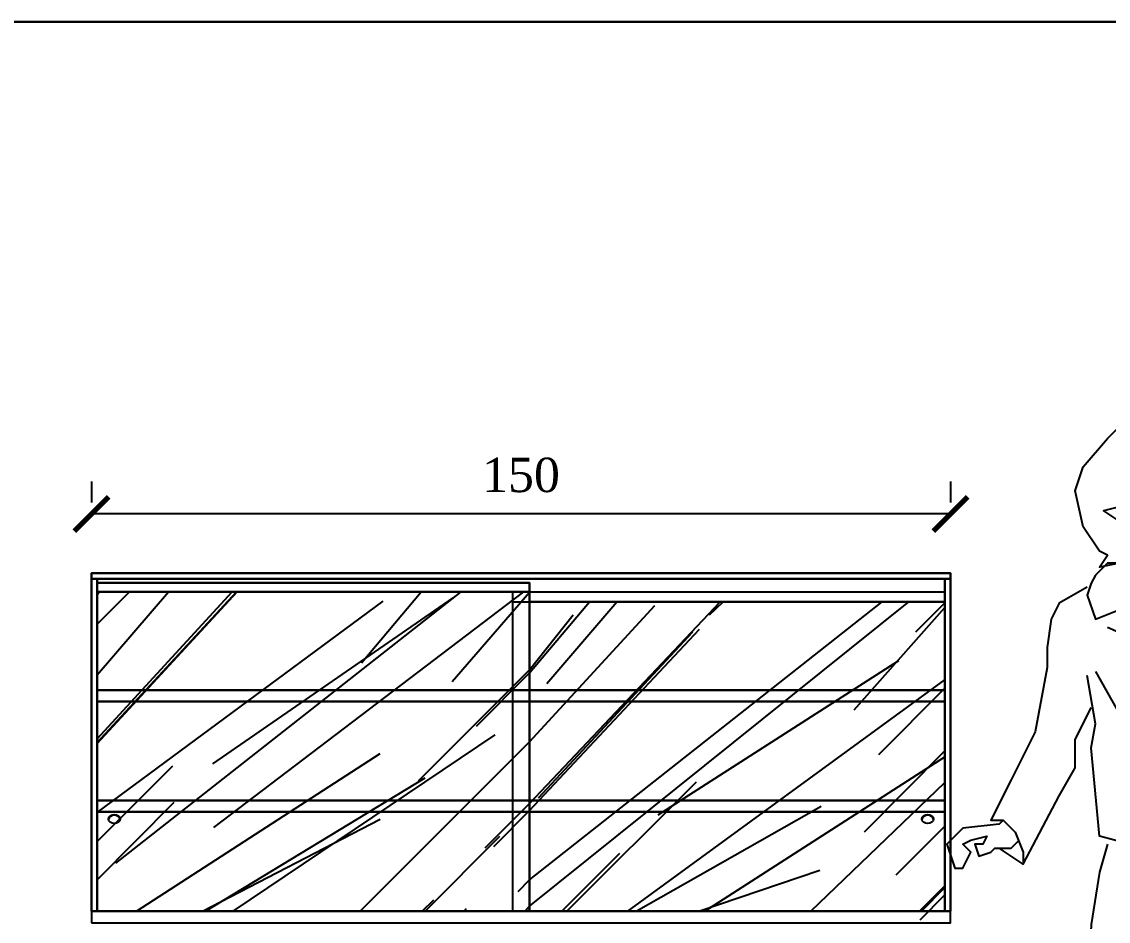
# Model space of a CAD drawing. Header units: millimetres. Extents: x 106699 to 122058, y 158555 to 162844.
# Drawn here: x 112639.2 to 112828.9, y 158694.6 to 158851.6 of the extents above; entities that cross this region are included whole.
import ezdxf

# ---------------------------------------------------------------- set-up
doc = ezdxf.new("R2010")
doc.units = ezdxf.units.MM
doc.layers.add('DIEN HOA', color=111, linetype='Continuous')
doc.layers.add('Layer 1', color=7, linetype='Continuous')
doc.layers.add('VAT DUNG TV', color=253, linetype='Continuous', lineweight=9)
doc.styles.add('ROMANSTW', font='georgia.ttf')
doc.dimstyles.new('M1', dxfattribs={"dimtxt": 11, "dimasz": 6, "dimexe": 2, "dimexo": 16, "dimgap": 3, "dimtad": 1, "dimdec": 0, "dimzin": 12, "dimdsep": 46, "dimtxsty": 'ROMANSTW', "dimblk": 'ARCHTICK', "dimcen": 0.09, "dimclrd": 251, "dimclre": 251, "dimclrt": 1, "dimadec": 0, "dimazin": 0, "dimtfac": 1, "dimtdec": 0, "dimtix": 1, "dimtmove": 0, "dimatfit": 3, "dimldrblk": 'ARCHTICK', "dimfxl": 1, "dimtolj": 1, "dimtzin": 0, "dimarcsym": 0})

# ---------------------------------------------------------------- blocks, each defined once
blk = doc.blocks.new('A$C42F736DE')
at = {"layer": 'DIEN HOA', "linetype": 'Continuous', "elevation": -99}
for points in [[(414.1, 1593.7), (445.3, 1585.9), (468.7, 1593.7), (476.6, 1609.4), (492.2, 1648.4), (484.4, 1703.1), (484.4, 1750), (453.1, 1757.8), (437.5, 1750), (414.1, 1750), (398.4, 1734.4), (375, 1734.4), (359.4, 1718.7), (359.4, 1703.1), (351.6, 1679.7), (375, 1648.4), (335.9, 1671.9), (304.7, 1664.1), (351.6, 1632.8), (375, 1593.7), (375, 1562.5), (335.9, 1562.5), (296.9, 1554.7), (312.5, 1578.1), (296.9, 1585.9), (265.6, 1632.8), (250, 1703.1), (265.6, 1750), (312.5, 1804.7), (343.7, 1835.9), (382.8, 1843.7), (398.4, 1859.4), (476.6, 1835.9), (500, 1789.1), (492.2, 1773.4), (515.6, 1765.6), (500, 1742.2), (500, 1703.1), (492.2, 1679.7)], [(460.9, 1718.7), (484.4, 1718.7)], [(390.6, 1710.9), (414.1, 1710.9), (421.9, 1710.9)], [(421.9, 1703.1), (406.2, 1703.1), (390.6, 1695.3), (421.9, 1695.3)], [(453.1, 1695.3), (468.7, 1671.9), (460.9, 1656.2)], [(460.9, 1703.1), (484.4, 1703.1), (468.7, 1703.1)], [(453.1, 1664.1), (445.3, 1656.2)], [(421.9, 1632.8), (476.6, 1640.6), (468.7, 1625), (453.1, 1617.2), (437.5, 1625), (421.9, 1632.8)], [(367.2, 1562.5), (375, 1554.7), (414.1, 1554.7), (476.6, 1570.3), (476.6, 1593.7)], [(484.4, 1578.1), (500, 1546.9), (507.8, 1531.2), (507.8, 1515.6), (437.5, 1367.2)], [(460.9, 1585.9), (460.9, 1570.3)], [(484.4, 1585.9), (515.6, 1554.7), (648.4, 1500), (671.9, 1437.5), (679.7, 1375), (710.9, 1289.1), (718.7, 1210.9), (656.2, 1117.2)], [(351.6, 1562.5), (312.5, 1562.5), (289.1, 1539.1), (281.2, 1523.4), (273.4, 1500), (289.1, 1453.1), (328.1, 1468.7), (351.6, 1468.7)], [(343.7, 1546.9), (343.7, 1523.4), (367.2, 1453.1), (437.5, 1359.4), (476.6, 1304.7), (507.8, 1187.5), (539.1, 992.2), (507.8, 992.2), (414.1, 1000), (296.9, 1031.2), (281.2, 1203.1), (289.1, 1250), (273.4, 1343.7)], [(343.7, 1531.2), (437.5, 1507.8), (507.8, 1531.2)], [(531.2, 1476.6), (585.9, 1468.7), (562.5, 1531.2)], [(273.4, 1515.6), (218.7, 1484.4), (203.1, 1453.1), (195.3, 1398.4), (195.3, 1359.4), (171.9, 1234.4), (125, 1140.6), (85.9, 1062.5), (109.4, 1062.5), (132.8, 1039.1), (148.4, 1000), (148.4, 976.6), (101.6, 1007.8)], [(570.3, 1445.3), (515.6, 1406.2)], [(312.5, 1437.5), (367.2, 1414.1), (476.6, 1296.9)], [(562.5, 1187.5), (578.1, 1289.1), (625, 1367.2), (656.2, 1437.5), (671.9, 1437.5)], [(656.2, 1335.9), (671.9, 1437.5), (648.4, 1375), (585.9, 1281.2), (570.3, 1195.3)], [(515.6, 1406.2), (468.7, 1320.3)], [(289.1, 1351.6), (390.6, 1171.9), (531.2, 1023.4)], [(148.4, 976.6), (218.7, 1109.4), (250, 1164.1), (250, 1218.7), (281.2, 1281.2)], [(640.6, 1171.9), (609.4, 1140.6), (593.7, 1117.2), (546.9, 1101.6), (523.4, 1156.2), (531.2, 1156.2), (546.9, 1148.4), (578.1, 1148.4), (593.7, 1171.9), (570.3, 1171.9), (546.9, 1156.2), (539.1, 1156.2), (546.9, 1179.7), (578.1, 1203.1), (609.4, 1203.1), (625, 1218.7)], [(609.4, 1218.7), (632.8, 1218.7), (640.6, 1210.9), (648.4, 1179.7), (656.2, 1093.7), (640.6, 1078.1), (609.4, 1132.8)], [(546.9, 1093.7), (546.9, 1039.1), (585.9, 1078.1), (609.4, 1125)], [(562.5, 1101.6), (546.9, 1039.1)], [(539.1, 1007.8), (656.2, 1054.7), (656.2, 1085.9)], [(109.4, 1062.5), (101.6, 1054.7), (31.2, 1046.9), (0, 1015.6), (15.6, 968.7), (31.2, 968.7), (46.9, 1000), (31.2, 1015.6), (46.9, 1023.4), (78.1, 1031.2), (70.3, 1015.6), (54.7, 1015.6), (62.5, 992.2), (85.9, 1000), (93.7, 1007.8), (125, 1007.8), (140.6, 1023.4)], [(312.5, 1015.6), (296.9, 960.9), (281.2, 859.4), (273.4, 695.3), (375, 687.5), (437.5, 687.5), (468.7, 703.1), (546.9, 671.9), (578.1, 671.9), (671.9, 695.3), (656.2, 796.9), (664.1, 843.7), (656.2, 937.5), (640.6, 1046.9)], [(640.6, 1039.1), (640.6, 960.9), (601.6, 718.7)], [(484.4, 726.6), (500, 898.4), (507.8, 992.2)], [(484.4, 703.1), (476.6, 625), (476.6, 539.1), (460.9, 476.6), (453.1, 406.2), (453.1, 382.8), (437.5, 257.8), (437.5, 156.2), (429.7, 125)], [(343.7, 687.5), (359.4, 578.1), (359.4, 546.9), (351.6, 476.6), (351.6, 421.9), (359.4, 312.5), (375, 203.1), (375, 156.2), (367.2, 132.8), (367.2, 117.2)], [(578.1, 671.9), (554.7, 554.7), (539.1, 507.8), (539.1, 445.3), (515.6, 367.2), (484.4, 257.8), (468.7, 203.1), (468.7, 179.7), (476.6, 140.6), (492.2, 93.7), (500, 46.9), (500, 23.4), (476.6, 15.6), (453.1, 23.4), (429.7, 54.7)], [(437.5, 171.9), (468.7, 171.9)], [(437.5, 156.2), (476.6, 148.4)], [(367.2, 117.2), (382.8, 125), (398.4, 132.8), (421.9, 125), (429.7, 125), (429.7, 109.4), (421.9, 109.4), (398.4, 109.4), (375, 109.4), (367.2, 93.7)], [(367.2, 109.4), (359.4, 62.5), (359.4, 39.1), (359.4, 7.8), (375, 0), (390.6, 0), (414.1, 0), (421.9, 7.8), (437.5, 23.4), (429.7, 109.4)], [(429.7, 93.7), (468.7, 70.3), (484.4, 78.1), (492.2, 85.9)], [(359.4, 31.2), (375, 23.4), (398.4, 15.6), (421.9, 23.4), (429.7, 31.2)]]:
    blk.add_lwpolyline(points, dxfattribs=at)
blk = doc.blocks.new('_ArchTick')
at = {"color": 0, "linetype": 'ByBlock', "const_width": 0.15}
blk.add_lwpolyline([(-0.5, -0.5), (0.5, 0.5)], dxfattribs=at)
blk = doc.blocks.new('*D493')
at = {"color": 251, "lineweight": -2, "transparency": 16777216}
for p, q in [((112651.41, 158771.38), (112651.41, 158767.72)), ((112801.34, 158771.38), (112801.34, 158767.72)), ((112801.34, 158765.72), (112651.41, 158765.72))]:
    blk.add_line(p, q, dxfattribs=at)
at = {"layer": 'Defpoints', "color": 0, "transparency": 16777216}
for p in [(112651.41, 158765.72), (112651.41, 158755.38, -0.14), (112801.34, 158755.38, -0.14)]:
    blk.add_point(p, dxfattribs=at)
at = {"color": 251, "lineweight": -2, "transparency": 16777216, "xscale": 6, "yscale": 6, "zscale": 6, "rotation": 180}
blk.add_blockref('_ArchTick', (112651.41, 158765.72), dxfattribs=at)
at = {"color": 251, "lineweight": -2, "transparency": 16777216, "xscale": 6, "yscale": 6, "zscale": 6}
blk.add_blockref('_ArchTick', (112801.34, 158765.72), dxfattribs=at)
at = {"color": 1, "true_color": 0xff0000, "transparency": 16777216, "insert": (112726.37, 158772.49), "char_height": 6, "attachment_point": 5, "style": 'ROMANSTW'}
blk.add_mtext('\\A1;150', dxfattribs=at)

msp = doc.modelspace()

# ---------------------------------------------------------------- linework, layer by layer
at = {"color": 252, "elevation": -0.14}
for points in [[(112652.4, 158746.5), (112658.02, 158752.12)], [(112652.4, 158726.5), (112675.94, 158752.12)], [(112652.4, 158725.81), (112676.7, 158752.12)], [(112652.4, 158737.66), (112664.85, 158752.12)], [(112652.4, 158725.66), (112676.85, 158752.12)], [(112655.66, 158704.78), (112715.93, 158752.12)], [(112672.75, 158711), (112726.87, 158752.12)], [(112698.54, 158739.71), (112708.94, 158752.12)], [(112714.34, 158736.45), (112727.85, 158752.04)], [(112652.4, 158713.59), (112702.34, 158750.52)], [(112672.6, 158722.09), (112714.56, 158751.05)], [(112727.85, 158715.18), (112761.12, 158750.37)], [(112727.85, 158697.26), (112794.04, 158750.37)], [(112727.85, 158737.97), (112738.34, 158750.37)], [(112727.85, 158701.89), (112789.41, 158750.37)], [(112727.85, 158725.97), (112749.73, 158749.76)], [(112730.89, 158736.14), (112743.12, 158750.37)], [(112795.26, 158745.13), (112800.35, 158750.22)], [(112727.85, 158738.5), (112735.45, 158748.09)], [(112784.55, 158731.51), (112800.35, 158749.38)], [(112727.85, 158713.97), (112757.55, 158745.59)], [(112729.45, 158716.17), (112756.34, 158745.13)], [(112750.34, 158713.21), (112792.3, 158740.17)], [(112708.49, 158719.13), (112727.85, 158738.5)], [(112745.02, 158696.42), (112800.35, 158736.75)], [(112788.8, 158723.76), (112800.35, 158735.31)], [(112676.16, 158696.42), (112721.85, 158727.18)], [(112698.31, 158696.42), (112727.85, 158725.97)], [(112659.25, 158696.42), (112701.8, 158723.91)], [(112758.46, 158696.42), (112800.35, 158723.31)], [(112786.3, 158710.24), (112800.35, 158724.37)], [(112652.4, 158708.57), (112665.61, 158721.79)], [(112671.33, 158696.42), (112709.63, 158719.66)], [(112734.4, 158696.42), (112757.02, 158718.98)], [(112776.94, 158696.42), (112800.35, 158718.83)], [(112652.4, 158701.89), (112665.84, 158715.41)], [(112720.11, 158707.43), (112727.85, 158715.18)], [(112721.63, 158707.66), (112727.85, 158713.97)], [(112746.46, 158696.42), (112778.77, 158714.72)], [(112670.78, 158696.42), (112701.8, 158712.45)], [(112791.84, 158702.72), (112800.35, 158711.23)], [(112709.63, 158696.42), (112722.69, 158709.48)], [(112733.5, 158696.42), (112743.65, 158706.52)], [(112757.4, 158696.42), (112778.54, 158703.56)], [(112725.88, 158699.84), (112727.85, 158701.89)], [(112795.94, 158696.42), (112800.35, 158700.83)], [(112796.25, 158696.42), (112800.35, 158700.52)], [(112796.02, 158694.9), (112800.35, 158699.23)], [(112709.15, 158696.42), (112711.15, 158698.4)], [(112716.39, 158696.42), (112716.84, 158696.88)], [(112727.02, 158696.42), (112727.85, 158697.26)], [(112727.55, 158696.42), (112727.85, 158696.8)]]:
    msp.add_lwpolyline(points, dxfattribs=at)
at = {"layer": 'Layer 1', "color": 7, "lineweight": 30}
for p, q in [((112800.35, 158734.97, -0.14), (112652.35, 158734.97, -0.14)), ((112800.35, 158733), (112652.35, 158733)), ((112800.35, 158715.7, -0.14), (112652.35, 158715.7, -0.14)), ((112800.35, 158713.72), (112652.35, 158713.72))]:
    msp.add_line(p, q, dxfattribs=at)
msp.add_lwpolyline([(112454.32, 158851.62), (113156.65, 158851.62), (113156.65, 158555.17), (112454.32, 158555.17)], close=True, dxfattribs=at)
at = {"layer": 'Layer 1', "color": 7, "lineweight": 30, "elevation": -0.14}
for points in [[(112651.41, 158754.4), (112801.34, 158754.4), (112801.34, 158755.38), (112651.41, 158755.38), (112651.41, 158754.4)], [(112651.41, 158696.42), (112652.4, 158696.42), (112652.4, 158754.4), (112651.41, 158754.4), (112651.41, 158696.42)], [(112727.85, 158752.12), (112652.4, 158752.12), (112652.4, 158753.71), (112727.85, 158753.71), (112727.85, 158752.12)], [(112800.35, 158696.42), (112801.34, 158696.42), (112801.34, 158754.4), (112800.35, 158754.4), (112800.35, 158696.42)], [(112727.85, 158752.12), (112652.4, 158752.12), (112652.4, 158696.42), (112727.85, 158696.42), (112727.85, 158752.12)], [(112727.85, 158750.37), (112800.35, 158750.37), (112800.35, 158696.42), (112727.85, 158696.42), (112727.85, 158750.37)]]:
    msp.add_lwpolyline(points, dxfattribs=at)
at = {"layer": 'Layer 1', "color": 7, "lineweight": 25, "elevation": -0.14}
for points in [[(112652.4, 158751.66), (112652.78, 158752.12)], [(112652.4, 158751.66), (112652.78, 158752.12)], [(112727.85, 158752.04), (112724.89, 158752.04), (112724.89, 158750.37), (112727.85, 158750.37)], [(112727.85, 158750.37), (112800.35, 158750.37), (112800.35, 158752.04), (112727.85, 158752.04)], [(112724.89, 158750.37), (112724.89, 158696.42), (112727.85, 158696.42)], [(112759.3, 158748.09), (112761.65, 158750.37)], [(112718.59, 158728.7), (112727.85, 158737.97)], [(112651.41, 158694.37), (112801.34, 158694.37), (112801.34, 158696.42), (112651.41, 158696.42), (112651.41, 158694.37)]]:
    msp.add_lwpolyline(points, dxfattribs=at)
at = {"layer": 'Layer 1', "color": 4, "lineweight": 25, "true_color": 0x00ffff}
for points, knots in [([(112656.42, 158712.48, -0.14), (112656.42, 158712.92, -0.14), (112655.97, 158713.28, -0.14), (112655.4, 158713.28, -0.14), (112654.83, 158713.28, -0.14), (112654.37, 158712.92, -0.14), (112654.37, 158712.48, -0.14), (112654.37, 158712.04, -0.14), (112654.83, 158711.69, -0.14), (112655.4, 158711.69, -0.14), (112655.97, 158711.69, -0.14), (112656.42, 158712.04, -0.14), (112656.42, 158712.48, -0.14)], [0, 0, 0, 0, 1, 1, 1, 2, 2, 2, 3, 3, 3, 4, 4, 4, 4]), ([(112656.42, 158712.48, -0.14), (112656.42, 158712.92, -0.14), (112655.97, 158713.28, -0.14), (112655.4, 158713.28, -0.14), (112654.83, 158713.28, -0.14), (112654.37, 158712.92, -0.14), (112654.37, 158712.48, -0.14), (112654.37, 158712.04, -0.14), (112654.83, 158711.69, -0.14), (112655.4, 158711.69, -0.14), (112655.97, 158711.69, -0.14), (112656.42, 158712.04, -0.14), (112656.42, 158712.48, -0.14)], [0, 0, 0, 0, 1, 1, 1, 2, 2, 2, 3, 3, 3, 4, 4, 4, 4]), ([(112656.42, 158712.42, -0.14), (112656.36, 158712.82, -0.14), (112655.92, 158713.13, -0.14), (112655.4, 158713.13, -0.14), (112654.87, 158713.13, -0.14), (112654.44, 158712.82, -0.14), (112654.38, 158712.42, -0.14)], [0, 0, 0, 0, 1, 1, 1, 2, 2, 2, 2]), ([(112656.42, 158712.42, -0.14), (112656.36, 158712.82, -0.14), (112655.92, 158713.13, -0.14), (112655.4, 158713.13, -0.14), (112654.87, 158713.13, -0.14), (112654.44, 158712.82, -0.14), (112654.38, 158712.42, -0.14)], [0, 0, 0, 0, 1, 1, 1, 2, 2, 2, 2]), ([(112796.32, 158712.48, -0.14), (112796.32, 158712.04, -0.14), (112796.78, 158711.69, -0.14), (112797.35, 158711.69, -0.14), (112797.91, 158711.69, -0.14), (112798.37, 158712.04, -0.14), (112798.37, 158712.48, -0.14), (112798.37, 158712.92, -0.14), (112797.91, 158713.28, -0.14), (112797.35, 158713.28, -0.14), (112796.78, 158713.28, -0.14), (112796.32, 158712.92, -0.14), (112796.32, 158712.48, -0.14)], [0, 0, 0, 0, 1, 1, 1, 2, 2, 2, 3, 3, 3, 4, 4, 4, 4]), ([(112796.32, 158712.48, -0.14), (112796.32, 158712.04, -0.14), (112796.78, 158711.69, -0.14), (112797.35, 158711.69, -0.14), (112797.91, 158711.69, -0.14), (112798.37, 158712.04, -0.14), (112798.37, 158712.48, -0.14), (112798.37, 158712.92, -0.14), (112797.91, 158713.28, -0.14), (112797.35, 158713.28, -0.14), (112796.78, 158713.28, -0.14), (112796.32, 158712.92, -0.14), (112796.32, 158712.48, -0.14)], [0, 0, 0, 0, 1, 1, 1, 2, 2, 2, 3, 3, 3, 4, 4, 4, 4]), ([(112798.37, 158712.42, -0.14), (112798.31, 158712.82, -0.14), (112797.87, 158713.13, -0.14), (112797.35, 158713.13, -0.14), (112796.82, 158713.13, -0.14), (112796.38, 158712.82, -0.14), (112796.33, 158712.42, -0.14)], [0, 0, 0, 0, 1, 1, 1, 2, 2, 2, 2]), ([(112798.37, 158712.42, -0.14), (112798.31, 158712.82, -0.14), (112797.87, 158713.13, -0.14), (112797.35, 158713.13, -0.14), (112796.82, 158713.13, -0.14), (112796.38, 158712.82, -0.14), (112796.33, 158712.42, -0.14)], [0, 0, 0, 0, 1, 1, 1, 2, 2, 2, 2])]:
    msp.add_open_spline(points, degree=3, knots=knots, dxfattribs=at)

# ---------------------------------------------------------------- block references
at = {"layer": 'VAT DUNG TV', "xscale": 0.08967935226476602, "yscale": 0.08967935226476602, "zscale": 0.08967935226476602}
msp.add_blockref('A$C42F736DE', (112800.69, 158617.02, 8.74), dxfattribs=at)

# ---------------------------------------------------------------- dimensions: what is measured, and where the dimension line sits
at = {"color": 1}
dim = msp.add_linear_dim(base=(112651.41, 158765.72), p1=(112801.34, 158755.38, -0.14), p2=(112651.41, 158755.38, -0.14), dimstyle='M1', override={"dimtxt": 6, "dimtxsty": 'ROMANSTW', "dimldrblk": 'ArchTick'}, dxfattribs=at)
dim.commit()
dim.dimension.update_dxf_attribs({"geometry": '*D493', "text_midpoint": (112726.37, 158772.49)})

doc.saveas('drawing.dxf')
